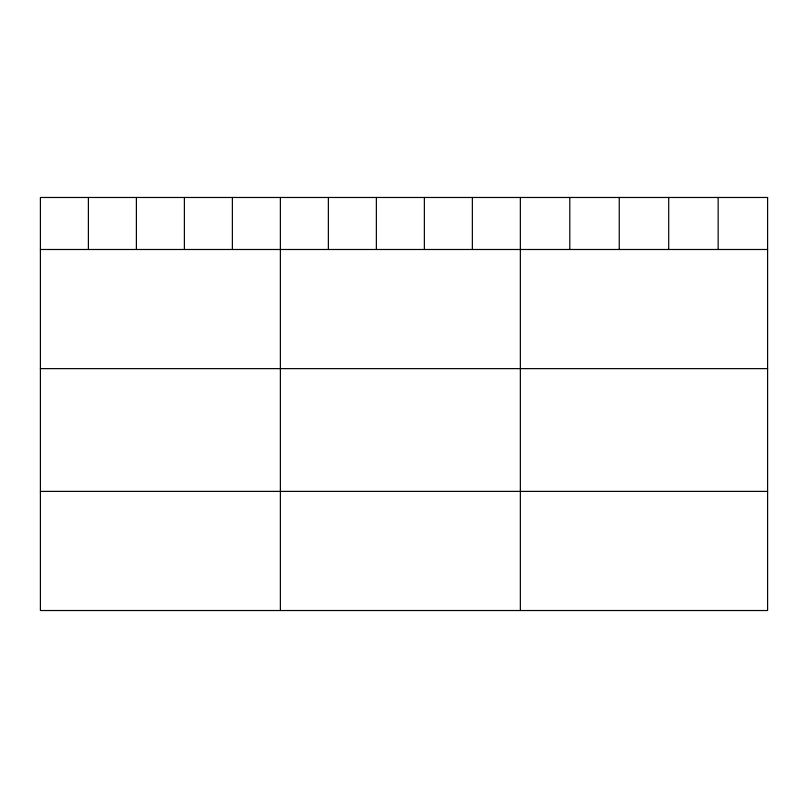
<?xml version="1.0" encoding="UTF-8"?>
<svg xmlns="http://www.w3.org/2000/svg" width="808" height="808" viewBox="0 0 808 808"><rect width="100%" height="100%" fill="white"/><g stroke="black" fill="none" stroke-linecap="round" stroke-linejoin="round"><path stroke-width="1.21" d="M40.4 249.49L767.6 249.49M40.4 368.63L767.6 368.63M40.4 491.385L767.6 491.385M718.15 197.475L718.15 249.49M668.701 197.475L668.701 249.49M619.251 197.475L619.251 249.49M569.802 197.475L569.802 249.49M520.352 197.475L520.352 610.525M472.357 197.475L472.357 249.49M424.362 197.475L424.362 249.49M376.366 197.475L376.366 249.49M328.371 197.475L328.371 249.49M280.376 197.475L280.376 610.525M232.381 197.475L232.381 249.49M184.386 197.475L184.386 249.49M136.39 197.475L136.39 249.49M88.395 197.475L88.395 249.49M767.6 197.475L40.4 197.475L40.4 610.525L767.6 610.525L767.6 197.475"/></g></svg>
